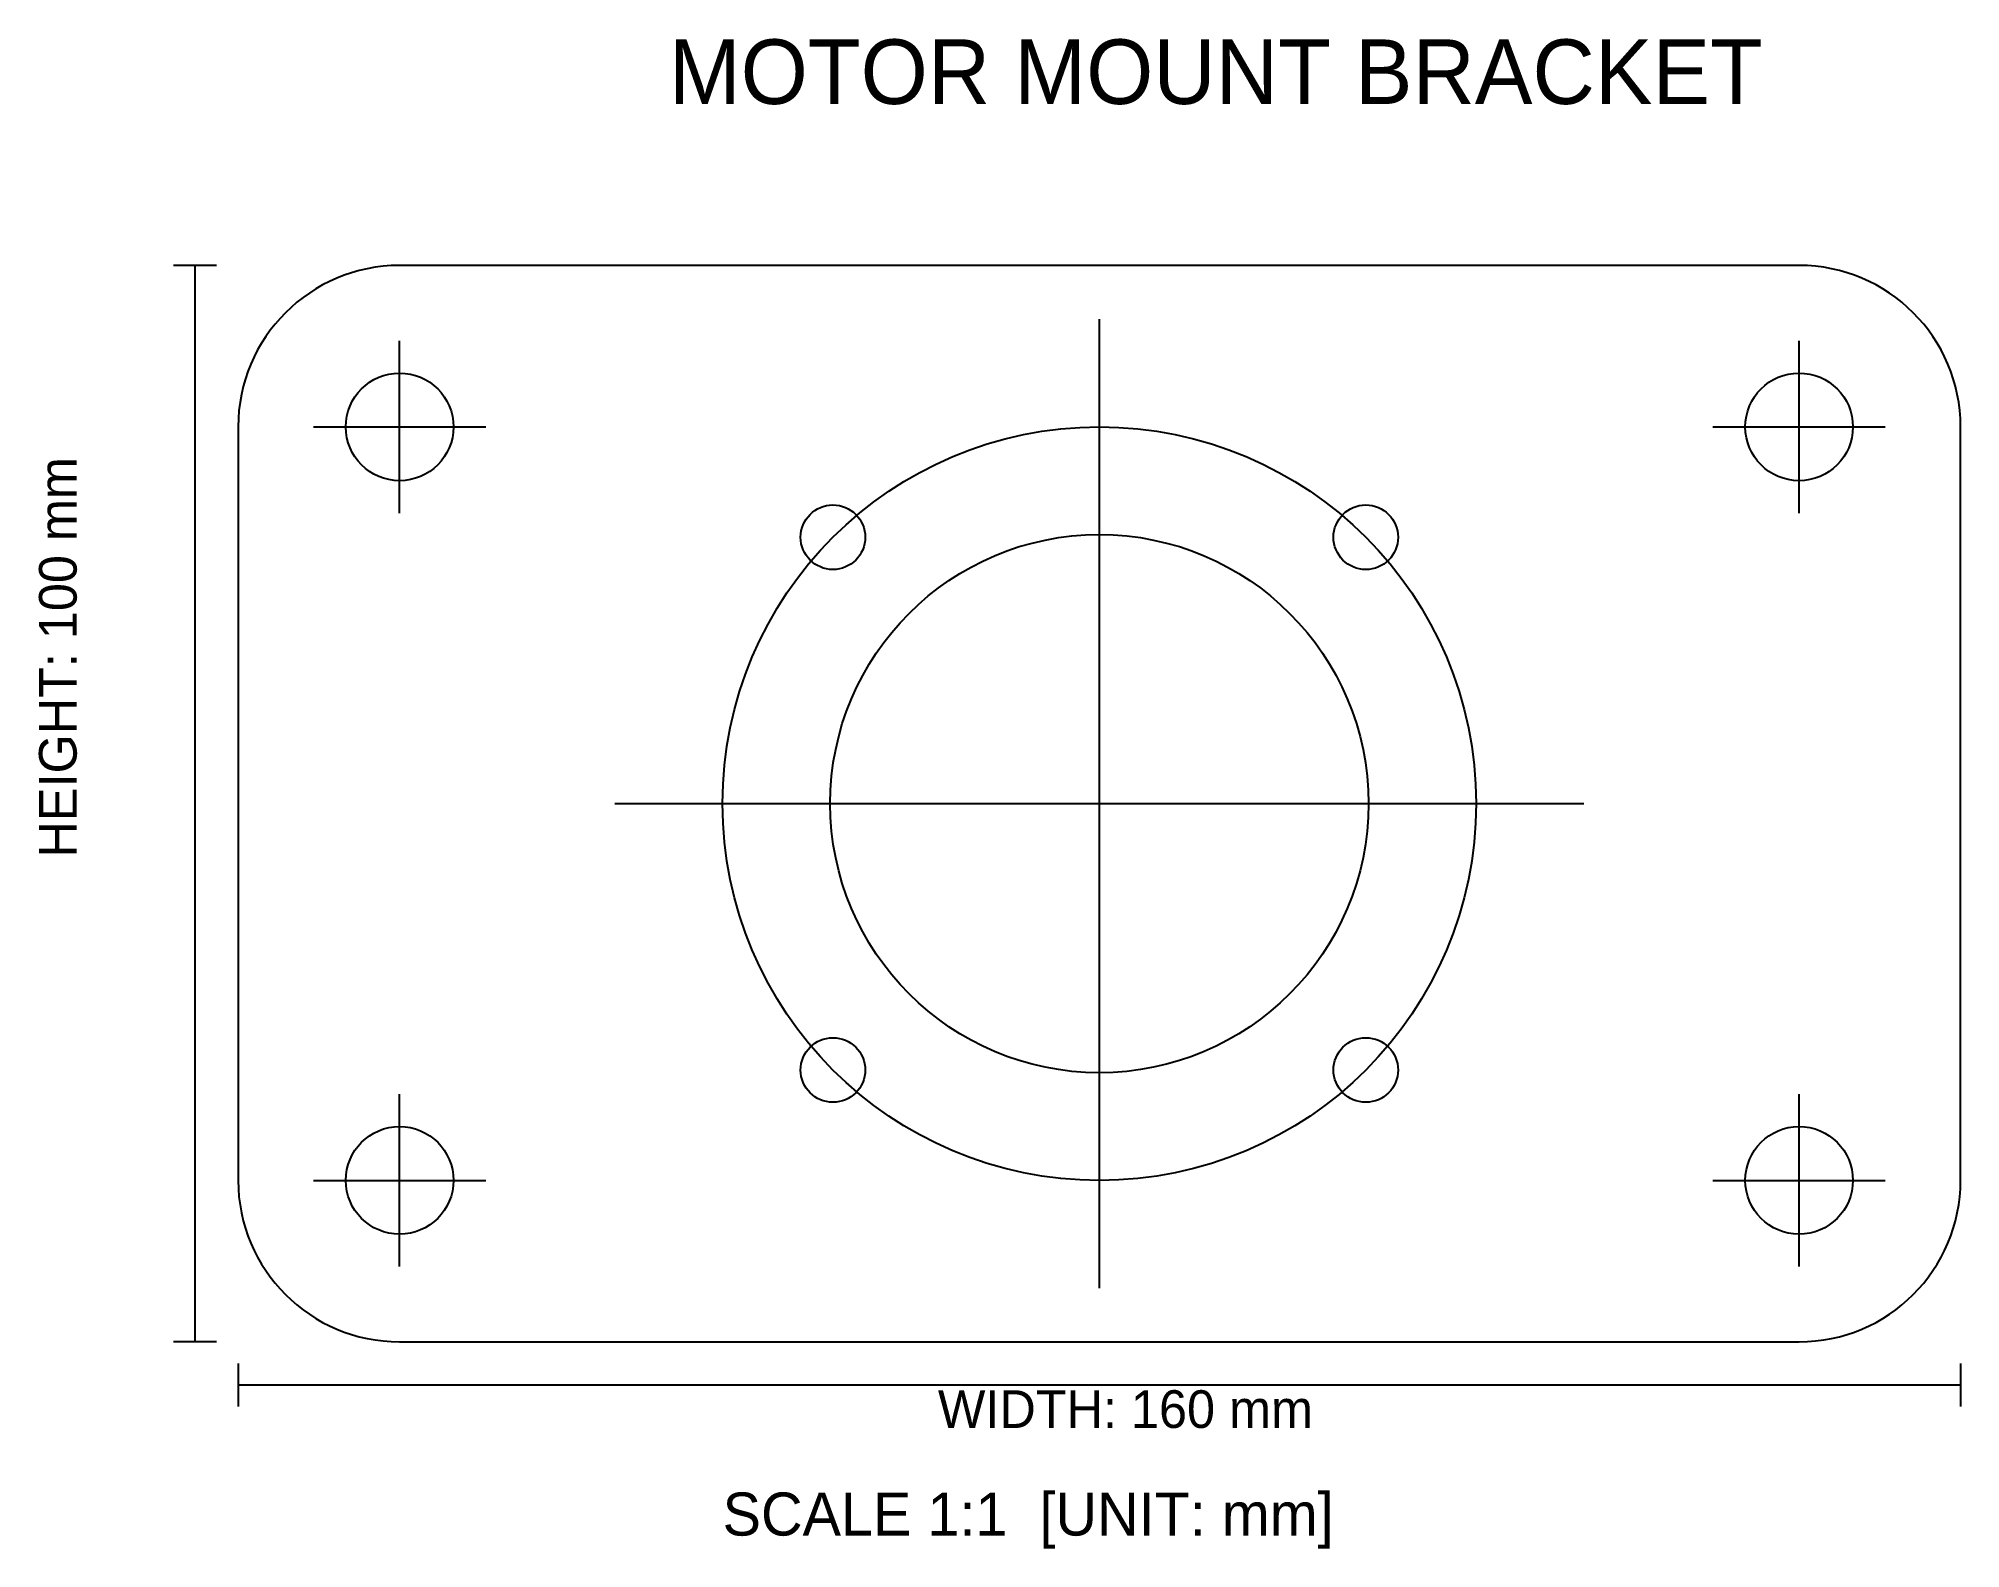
# Model space of a CAD drawing. Header units: millimetres. Extents: x -19 to 160, y -19 to 121.
import ezdxf

# ---------------------------------------------------------------- set-up
doc = ezdxf.new("R2010")
doc.units = ezdxf.units.MM
for name, color, linetype in [('CENTER', 1, 'Continuous'), ('DIM', 3, 'CONTINUOUS'), ('HOLES', 2, 'CONTINUOUS'), ('OUTLINE', 4, 'CONTINUOUS')]:
    doc.layers.add(name, color=color, linetype=linetype)

msp = doc.modelspace()

# ---------------------------------------------------------------- linework, layer by layer
at = {"layer": 'CENTER', "color": 1}
for p, q in [((80, 5), (80, 95)), ((15, 77), (15, 93)), ((145, 77), (145, 93)), ((7, 85), (23, 85)), ((137, 85), (153, 85)), ((35, 50), (125, 50)), ((15, 7), (15, 23)), ((145, 7), (145, 23)), ((7, 15), (23, 15)), ((137, 15), (153, 15))]:
    msp.add_line(p, q, dxfattribs=at)
at = {"layer": 'DIM', "color": 3}
for p, q in [((-2, 100), (-6, 100)), ((-4, 0), (-4, 100)), ((-2, 0), (-6, 0)), ((0, -2), (0, -6)), ((160, -2), (160, -6)), ((0, -4), (160, -4))]:
    msp.add_line(p, q, dxfattribs=at)
at = {"layer": 'HOLES', "color": 2}
for centre, radius in [((15, 85), 5), ((145, 85), 5), ((80, 50), 35), ((55.251, 74.749), 3), ((104.749, 74.749), 3), ((80, 50), 25), ((55.251, 25.251), 3), ((104.749, 25.251), 3), ((15, 15), 5), ((145, 15), 5)]:
    msp.add_circle(centre, radius, dxfattribs=at)
at = {"layer": 'OUTLINE', "color": 4}
for p, q in [((145, 100), (15, 100)), ((0, 85), (0, 15)), ((160, 15), (160, 85)), ((15, 0), (145, 0))]:
    msp.add_line(p, q, dxfattribs=at)
for centre, start, end in [((15, 85), 90, 180), ((145, 85), 0, 90), ((15, 15), 180, 270), ((145, 15), 270, 360)]:
    msp.add_arc(centre, 15, start, end, dxfattribs=at)

# ---------------------------------------------------------------- texts
at = {"layer": 'DIM', "color": 3}
for s, height, p in [('MOTOR MOUNT BRACKET', 6, (40, 115)), ('WIDTH: 160 mm', 3.5, (65, -8)), ('SCALE 1:1  [UNIT: mm]', 4, (45, -18))]:
    msp.add_text(s, height=height, dxfattribs=at).set_placement(p)
msp.add_text('HEIGHT: 100 mm', height=3.5, rotation=90, dxfattribs=at).set_placement((-15, 45))

doc.saveas('drawing.dxf')
